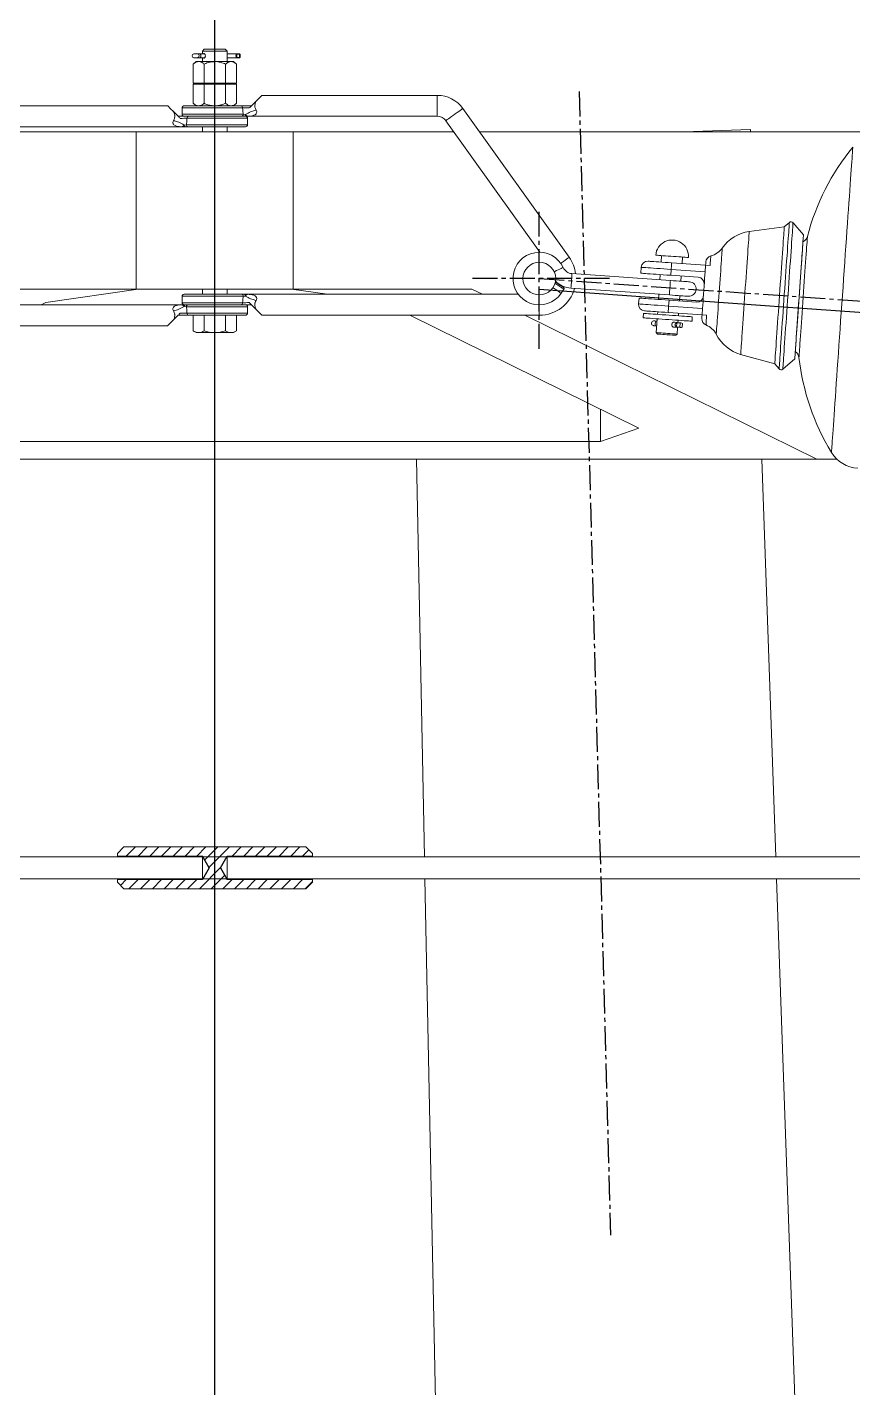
# Model space of a CAD drawing. Header units: millimetres. Extents: x 1587714 to 3094800, y -694377 to -413614.
# Drawn here: x 2057244 to 2057875, y -550560 to -549521 of the extents above; entities that cross this region are included whole.
import ezdxf

# ---------------------------------------------------------------- set-up
doc = ezdxf.new("R2010")
doc.units = ezdxf.units.MM
doc.linetypes.add('CENTER2', pattern=[28.575, 19.05, -3.175, 3.175, -3.175])
doc.layers.add('0_EJES', color=1, linetype='CENTER2')
doc.layers.add('M0_EQUIPOS', color=7, linetype='Continuous')

# ---------------------------------------------------------------- blocks, each defined once
blk = doc.blocks.new('poste doble terminal TM1')
h = blk.add_hatch()
h.set_pattern_fill('ANSI31', color=8, scale=2, style=0)
h.set_pattern_definition([(45, (-28619.78, -21070.0224), (-4.4901281, 4.4901281), [])])
h.paths.add_polyline_path([(0, 8598.79), (0, 8566.79), (69.55, 8566.79), (74.55, 8571.79), (74.55, 8573.79), (9.55, 8573.79), (4.36, 8582.79), (9.55, 8591.79), (74.55, 8591.79), (74.55, 8593.79), (69.55, 8598.79)])
h.paths.add_polyline_path([(-9.45, 8591.79), (-4.25, 8582.79), (-9.45, 8573.79), (-74.45, 8573.79), (-74.45, 8571.79), (-69.45, 8566.79), (0, 8566.79), (0, 8598.79), (-69.45, 8598.79), (-74.45, 8593.79), (-74.45, 8591.79)])
for p, q in [((-4.25, 8582.79), (-9.45, 8591.79)), ((4.36, 8582.79), (9.55, 8591.79)), ((-4.25, 8582.79), (-9.45, 8573.79)), ((4.36, 8582.79), (9.55, 8573.79))]:
    blk.add_line(p, q)
at = {"layer": '0_EJES'}
for p, q in [((278.36, 9175.98), (302.45, 8302.02)), ((248, 8979.34), (248, 9086.66)), ((301.66, 9033), (194.34, 9033)), ((248, 9033), (1435.12, 8949.99))]:
    blk.add_line(p, q, dxfattribs=at)
at = {"layer": 'M0_EQUIPOS', "linetype": 'Continuous', "lineweight": 15}
for p, q in [((-13.11, 9204.62), (-16.12, 9204.62)), ((-13.11, 9201.78), (-16.12, 9201.78)), ((-13.15, 9204.63), (-16.08, 9204.63)), ((-16.08, 9201.77), (-13.15, 9201.77)), ((-13.15, 9204.63), (-13.11, 9204.62)), ((-13.11, 9201.78), (-13.15, 9201.77)), ((-11.25, 9204.62), (-13.11, 9204.62)), ((-11.25, 9201.78), (-13.11, 9201.78)), ((-11.27, 9204.63), (-11.5, 9204.63)), ((-11.5, 9201.77), (-11.27, 9201.77)), ((-7.71, 9204.63), (-11.27, 9204.63)), ((-11.27, 9204.63), (-11.25, 9204.62)), ((-11.25, 9201.78), (-11.27, 9201.77)), ((-11.27, 9201.77), (-7.72, 9201.77)), ((-11.25, 9204.62), (-7.71, 9204.62)), ((-11.25, 9201.78), (-7.72, 9201.78)), ((-8.01, 9208.2), (-9.53, 9206.69)), ((-9.53, 9206.69), (-9.53, 9204.63)), ((-8.25, 9206.69), (-9.53, 9206.69)), ((-9.53, 9201.77), (-9.53, 9198.78)), ((9.53, 9206.69), (-8.25, 9206.69)), ((-6.94, 9208.2), (-8.01, 9208.2)), ((8.01, 9208.2), (-6.94, 9208.2)), ((9.53, 9206.69), (8.01, 9208.2)), ((9.53, 9198.78), (9.53, 9206.69)), ((15.79, 9204.63), (9.53, 9204.63)), ((9.53, 9204.62), (15.86, 9204.62)), ((9.53, 9201.78), (15.86, 9201.78)), ((9.53, 9201.77), (15.79, 9201.77)), ((19.02, 9204.63), (15.79, 9204.63)), ((15.79, 9201.77), (19.02, 9201.77)), ((16.69, 9204.4), (18.9, 9204.4)), ((16.69, 9202), (18.9, 9202)), ((16.76, 9204.37), (16.76, 9202.03)), ((18.9, 9202), (18.9, 9204.4)), ((19.36, 9204.37), (19.36, 9202.03)), ((-14.29, 9198.78), (-16.5, 9196.88)), ((-16.5, 9182.3), (-16.5, 9196.88)), ((-12.37, 9198.78), (-14.29, 9198.78)), ((-12.37, 9198.78), (0, 9198.78)), ((-8.25, 9182.3), (-8.25, 9196.88)), ((12.37, 9198.78), (0, 9198.78)), ((8.25, 9182.3), (8.25, 9196.88)), ((14.29, 9198.78), (12.37, 9198.78)), ((16.5, 9196.88), (14.29, 9198.78)), ((16.5, 9182.3), (16.5, 9196.88)), ((-12.37, 9182.3), (-16.5, 9182.3)), ((-12.37, 9181.48), (-16.5, 9181.48)), ((-16.5, 9181.48), (-16.5, 9166.91)), ((-14.29, 9182.3), (-14.29, 9181.89)), ((-14.29, 9181.89), (-14.29, 9181.48)), ((-14.29, 9181.89), (0, 9181.89)), ((-12.37, 9181.89), (-14.29, 9181.89)), ((-8.25, 9182.3), (-12.37, 9182.3)), ((14.29, 9181.89), (-12.37, 9181.89)), ((-8.25, 9181.48), (-12.37, 9181.48)), ((-8.25, 9182.3), (0, 9182.3)), ((-8.25, 9181.48), (-8.25, 9166.91)), ((-8.25, 9181.48), (0, 9181.48)), ((0, 9182.3), (8.25, 9182.3)), ((0, 9181.89), (14.29, 9181.89)), ((0, 9181.48), (8.25, 9181.48)), ((8.25, 9182.3), (12.37, 9182.3)), ((12.37, 9181.48), (8.25, 9181.48)), ((8.25, 9181.48), (8.25, 9166.91)), ((12.37, 9182.3), (16.5, 9182.3)), ((16.5, 9181.48), (12.37, 9181.48)), ((14.29, 9181.89), (14.29, 9182.3)), ((14.29, 9181.48), (14.29, 9181.89)), ((16.5, 9181.48), (16.5, 9166.91)), ((170, 9173), (36, 9173)), ((170, 9173), (170, 9157)), ((-36, 9165), (-170, 9165)), ((-25, 9163.5), (-25, 9158.5)), ((21.26, 9163.5), (-25, 9163.5)), ((-25, 9158.5), (21.71, 9158.5)), ((-23.5, 9165), (19.98, 9165)), ((-16.5, 9166.91), (-14.29, 9165)), ((14.29, 9165), (16.5, 9166.91)), ((21.71, 9158.5), (23.47, 9158.32)), ((270.78, 9049.28), (189.52, 9162.96)), ((-170, 9149), (-25, 9149)), ((20.41, 9157), (-23.5, 9157)), ((-23.47, 9150.32), (-21.71, 9150.5)), ((-20.41, 9149), (-22.36, 9149)), ((-21.71, 9150.5), (25, 9150.5)), ((25, 9155.5), (-21.26, 9155.5)), ((23.5, 9149), (-20.41, 9149)), ((-19.98, 9157), (23.5, 9157)), ((-9.53, 9149), (-9.53, 9145)), ((9.53, 9145), (9.53, 9149)), ((22.36, 9157), (20.41, 9157)), ((25, 9157), (170, 9157)), ((25, 9150.5), (25, 9155.5)), ((176.51, 9153.65), (248.39, 9053.1)), ((348.16, 9031.56), (272.94, 9036.82)), ((-9.53, 9025), (-9.53, 9021)), ((9.53, 9021), (9.53, 9025)), ((264.67, 9021.76), (266.76, 9024.87)), ((272.17, 9025.75), (347.39, 9020.49)), ((-25, 9013), (-231.88, 9013)), ((-132.82, 9013), (-129.18, 9014.8)), ((-25, 9019.5), (-25, 9014.5)), ((21.71, 9019.5), (-25, 9019.5)), ((-25, 9014.5), (21.26, 9014.5)), ((-23.5, 9021), (20.41, 9021)), ((19.98, 9013), (-23.5, 9013)), ((-22.36, 9013), (-20.41, 9013)), ((-20.41, 9013), (23.5, 9013)), ((20.41, 9021), (22.36, 9021)), ((23.47, 9019.68), (21.71, 9019.5)), ((231.88, 9021), (25, 9021)), ((248, 9005), (248, 9012.9)), ((-21.71, 9011.5), (-23.47, 9011.68)), ((25, 9011.5), (-21.71, 9011.5)), ((-21.26, 9006.5), (25, 9006.5)), ((23.5, 9005), (-19.98, 9005)), ((-16.5, 9005), (-16.5, 8992.97)), ((-8.25, 9005), (-8.25, 8992.97)), ((8.25, 9005), (8.25, 8992.97)), ((16.5, 9005), (16.5, 8992.97)), ((25, 9006.5), (25, 9011.5)), ((36, 9005), (248, 9005)), ((-248, 8997), (-36, 8997)), ((-16.5, 8992.97), (-14.29, 8991.69)), ((14.29, 8991.69), (16.5, 8992.97)), ((-12.37, 8991.69), (-14.29, 8991.69)), ((-12.37, 8991.69), (0, 8991.69)), ((0, 8991.69), (12.37, 8991.69)), ((12.37, 8991.69), (14.29, 8991.69))]:
    blk.add_line(p, q, dxfattribs=at)
at = {"layer": 'M0_EQUIPOS', "color": 7, "linetype": 'Continuous', "lineweight": 15}
for p, q in [((-176.97, 9145), (-60, 9145)), ((-60, 9145), (60, 9145)), ((-60, 9145), (-60, 9025)), ((60, 9145), (60, 9025)), ((60, 9145), (182.69, 9145)), ((202.36, 9145), (560, 9145)), ((358.37, 9145), (409.29, 9146.78)), ((409.35, 9145), (409.29, 9146.78)), ((-196.36, 9025), (-60, 9025)), ((-129.18, 9014.8), (-58.49, 9025)), ((60, 9025), (-60, 9025)), ((58.49, 9025), (86.2, 9021)), ((60, 9025), (196.36, 9025)), ((196.36, 9025), (204.48, 9021)), ((149.05, 9005), (324.16, 8918.65)), ((236.92, 9005), (460, 8895)), ((294.85, 8933.1), (294.85, 8908.45)), ((324.16, 8918.65), (294.85, 8908.45)), ((294.85, 8908.45), (-294.85, 8908.45)), ((460, 8895), (-460, 8895)), ((154.17, 8895), (160.28, 8591.29)), ((428.74, 8591.29), (418.11, 8895)), ((460, 8895), (475.42, 8895)), ((-74.45, 8591.79), (-9.45, 8591.79)), ((74.55, 8591.79), (9.55, 8591.79)), ((-74.45, 8573.79), (-9.45, 8573.79)), ((74.55, 8573.79), (9.55, 8573.79)), ((160.62, 8574.29), (172.71, 7972.85)), ((451.38, 7945), (429.34, 8574.29))]:
    blk.add_line(p, q, dxfattribs=at)
at = {"layer": 'M0_EQUIPOS', "color": 160, "linetype": 'Continuous', "lineweight": 15}
for p, q in [((439.06, 9075.86), (435.23, 9072.54)), ((449.85, 9066.5), (441.88, 9075.67)), ((435.23, 9072.54), (408.42, 9068.92)), ((341.47, 9050.55), (341.12, 9045.56)), ((349.1, 9045), (375.04, 9043.19)), ((357.08, 9044.44), (357.43, 9049.43)), ((325.81, 9041.62), (325.49, 9037.1)), ((340.46, 9036.06), (340.18, 9032.12)), ((348.75, 9040.01), (348.44, 9035.5)), ((348.44, 9035.5), (369.39, 9034.04)), ((374.69, 9038.2), (348.75, 9040.01)), ((356.14, 9031), (356.42, 9034.94)), ((374.69, 9038.2), (374.52, 9035.84)), ((378.52, 9042.94), (375.04, 9043.19)), ((324.17, 9018.15), (323.85, 9013.64)), ((339.41, 9021.04), (339.13, 9017.1)), ((346.8, 9012.03), (347.11, 9016.55)), ((347.11, 9016.55), (368.06, 9015.08)), ((355.09, 9015.99), (355.37, 9019.93)), ((327.7, 9006.4), (327.46, 9003)), ((338.47, 9007.6), (338.33, 9005.66)), ((372.38, 9005.23), (346.45, 9007.04)), ((346.8, 9012.03), (372.73, 9010.22)), ((354.29, 9004.54), (354.43, 9006.49)), ((364.68, 9000.4), (364.92, 9003.8)), ((372.38, 9005.23), (375.87, 9004.99)), ((372.73, 9010.22), (372.9, 9012.58)), ((336.74, 8996.93), (336.75, 8996.93)), ((337.01, 9000.56), (337, 9000.55)), ((338.09, 9002.26), (337.35, 8991.69)), ((350.09, 8996), (352.92, 8995.8)), ((350.11, 8995.99), (352.92, 8995.8)), ((350.35, 8999.62), (353.17, 8999.42)), ((353.18, 8999.43), (350.36, 8999.62)), ((353.13, 8999.09), (352.92, 8996.13)), ((352.92, 8995.8), (355.91, 8995.59)), ((352.95, 8996.09), (353.16, 8999.13)), ((352.95, 8996.09), (355.47, 8995.92)), ((353.16, 8999.13), (355.68, 8998.95)), ((356.16, 8999.22), (353.18, 8999.43)), ((353.31, 8990.57), (353.68, 8995.74)), ((353.93, 8999.37), (354.05, 9001.15)), ((355.47, 8995.92), (355.68, 8998.95)), ((357.36, 8998.8), (357.15, 8995.84)), ((337.35, 8991.69), (338.28, 8990.62)), ((352.25, 8989.65), (353.31, 8990.57)), ((401.86, 8975.11), (427.91, 8967.79)), ((434.06, 8963.77), (443.22, 8971.73)), ((427.91, 8967.79), (431.23, 8963.96))]:
    blk.add_line(p, q, dxfattribs=at)
at = {"layer": 'M0_EQUIPOS', "color": 20, "linetype": 'Continuous', "lineweight": 15}
for p, q in [((1230.79, 8591.29), (-888.16, 8591.29)), ((-9.45, 8591.79), (-9.45, 8573.79)), ((9.55, 8591.79), (9.55, 8573.79)), ((-888.16, 8574.29), (1230.79, 8574.29))]:
    blk.add_line(p, q, dxfattribs=at)
at = {"layer": 'M0_EQUIPOS', "linetype": 'Continuous', "lineweight": 15, "flags": 128}
for points in [[(36, 9173), (35.96, 9172.96), (35.68, 9172.68), (35.13, 9172.13), (34.32, 9171.32), (33.29, 9170.29), (32.07, 9169.07)], [(-32.07, 9161.07), (-33.29, 9162.29), (-34.32, 9163.32), (-35.13, 9164.13), (-35.68, 9164.68), (-35.96, 9164.96), (-36, 9165)], [(189.52, 9162.96), (189.44, 9162.89), (189.06, 9162.63), (188.4, 9162.15), (187.49, 9161.5), (186.37, 9160.7), (185.09, 9159.79), (183.72, 9158.81), (182.31, 9157.8), (180.94, 9156.82), (179.66, 9155.91), (178.54, 9155.11), (177.63, 9154.45), (176.97, 9153.98), (176.59, 9153.71), (176.51, 9153.65)], [(270.78, 9049.28), (270.69, 9049.22), (270.32, 9048.95), (269.66, 9048.48), (268.75, 9047.83), (267.63, 9047.03), (266.35, 9046.12), (264.97, 9045.13), (264.35, 9044.69)], [(259.34, 9038.25), (259.9, 9038.51), (261.21, 9039.11), (262.51, 9039.71), (263.72, 9040.28), (264.77, 9040.76), (265.57, 9041.13), (266.07, 9041.36), (266.24, 9041.44)], [(272.17, 9025.75), (272.18, 9025.93), (272.22, 9026.49), (272.28, 9027.37), (272.36, 9028.51), (272.46, 9029.85), (272.56, 9031.28), (272.66, 9032.72), (272.75, 9034.05), (272.83, 9035.2), (272.89, 9036.08), (272.93, 9036.63), (272.94, 9036.82), (272.94, 9036.82)], [(272.17, 9025.75), (272.18, 9025.93), (272.22, 9026.49), (272.28, 9027.37), (272.36, 9028.51), (272.46, 9029.85), (272.56, 9031.28), (272.66, 9032.72), (272.75, 9034.05), (272.83, 9035.2), (272.89, 9036.08), (272.93, 9036.63), (272.94, 9036.82), (272.94, 9036.82)], [(258.36, 9026.01), (258.87, 9025.67), (260.06, 9024.87), (261.26, 9024.06), (262.37, 9023.32), (263.32, 9022.67), (264.05, 9022.18), (264.51, 9021.87), (264.67, 9021.76)], [(260.24, 9030.48), (260.25, 9030.47), (261.15, 9029.86), (262.18, 9029.17), (263.26, 9028.44), (264.29, 9027.75), (265.19, 9027.14), (265.89, 9026.67), (266.34, 9026.37), (266.49, 9026.26), (266.49, 9026.26)], [(347.39, 9020.49), (347.4, 9020.68), (347.44, 9021.23), (347.5, 9022.11), (347.58, 9023.26), (347.67, 9024.59), (347.77, 9026.02), (347.87, 9027.46), (347.97, 9028.79), (348.05, 9029.94), (348.11, 9030.82), (348.15, 9031.37), (348.16, 9031.56), (348.16, 9031.56)], [(362.68, 9030.54), (362.5, 9030.56), (361.96, 9030.59), (361.09, 9030.66), (359.9, 9030.74), (358.42, 9030.84), (356.69, 9030.96), (354.75, 9031.1), (352.65, 9031.25), (350.43, 9031.4), (348.16, 9031.56)], [(32.07, 9008.93), (33.29, 9007.71), (34.32, 9006.68), (35.13, 9005.87), (35.68, 9005.32), (35.96, 9005.04), (36, 9005)], [(-36, 8997), (-35.96, 8997.04), (-35.68, 8997.32), (-35.13, 8997.87), (-34.32, 8998.68), (-33.29, 8999.71), (-32.07, 9000.93)]]:
    blk.add_lwpolyline(points, dxfattribs=at)
at = {"layer": 'M0_EQUIPOS', "color": 160, "linetype": 'Continuous', "lineweight": 15, "flags": 128}
for points in [[(471.24, 8900.19), (471.25, 8900.37), (471.29, 8900.9), (471.35, 8901.78), (471.44, 8903.01), (471.55, 8904.59), (471.68, 8906.51), (471.84, 8908.76), (472.02, 8911.35), (472.22, 8914.25), (472.45, 8917.46), (472.69, 8920.98), (472.96, 8924.78), (473.24, 8928.87), (473.55, 8933.22), (473.87, 8937.83), (474.21, 8942.68), (474.56, 8947.75), (474.93, 8953.03), (475.32, 8958.51), (475.71, 8964.16), (476.12, 8969.97), (476.53, 8975.93), (476.96, 8982), (477.39, 8988.19), (477.83, 8994.46), (478.27, 9000.8), (478.72, 9007.19), (479.17, 9013.61), (479.62, 9020.03), (480.07, 9026.45), (480.51, 9032.84), (480.96, 9039.18), (481.4, 9045.45), (481.83, 9051.63), (482.25, 9057.71), (482.67, 9063.67), (483.08, 9069.48), (483.47, 9075.13), (483.85, 9080.61), (484.22, 9085.89), (484.58, 9090.96), (484.92, 9095.81), (485.24, 9100.42), (485.54, 9104.77), (485.83, 9108.86), (486.1, 9112.66), (486.34, 9116.18), (486.57, 9119.39), (486.77, 9122.29), (486.95, 9124.87), (487.11, 9127.13), (487.24, 9129.05), (487.35, 9130.62), (487.44, 9131.86), (487.5, 9132.74), (487.54, 9133.27), (487.55, 9133.45), (487.55, 9133.45)], [(431.23, 8963.96), (431.25, 8964.14), (431.28, 8964.67), (431.34, 8965.55), (431.43, 8966.77), (431.54, 8968.33), (431.67, 8970.21), (431.82, 8972.41), (432, 8974.91), (432.19, 8977.7), (432.41, 8980.75), (432.64, 8984.04), (432.88, 8987.57), (433.15, 8991.3), (433.42, 8995.21), (433.7, 8999.28), (434, 9003.47), (434.3, 9007.77), (434.6, 9012.15), (434.91, 9016.58), (435.22, 9021.03), (435.53, 9025.47), (435.84, 9029.87), (436.15, 9034.21), (436.44, 9038.47), (436.73, 9042.6), (437.01, 9046.59), (437.28, 9050.42), (437.53, 9054.05), (437.77, 9057.46), (437.99, 9060.64), (438.2, 9063.56), (438.38, 9066.2), (438.55, 9068.55), (438.69, 9070.59), (438.81, 9072.32), (438.91, 9073.71), (438.98, 9074.76), (439.03, 9075.46), (439.06, 9075.82), (439.06, 9075.86)], [(434.06, 8963.77), (434.07, 8963.94), (434.1, 8964.47), (434.17, 8965.35), (434.25, 8966.57), (434.36, 8968.13), (434.49, 8970.02), (434.65, 8972.22), (434.82, 8974.71), (435.02, 8977.5), (435.23, 8980.55), (435.46, 8983.85), (435.71, 8987.37), (435.97, 8991.1), (436.24, 8995.01), (436.52, 8999.08), (436.82, 9003.28), (437.12, 9007.58), (437.42, 9011.95), (437.73, 9016.38), (438.05, 9020.83), (438.36, 9025.27), (438.66, 9029.68), (438.97, 9034.02), (439.26, 9038.27), (439.55, 9042.4), (439.83, 9046.4), (440.1, 9050.22), (440.35, 9053.85), (440.59, 9057.26), (440.82, 9060.44), (441.02, 9063.36), (441.2, 9066), (441.37, 9068.35), (441.51, 9070.4), (441.63, 9072.12), (441.73, 9073.51), (441.8, 9074.56), (441.85, 9075.27), (441.88, 9075.62), (441.88, 9075.67)], [(401.86, 8975.11), (401.87, 8975.28), (401.91, 8975.82), (401.97, 8976.7), (402.06, 8977.93), (402.17, 8979.5), (402.3, 8981.39), (402.45, 8983.59), (402.63, 8986.08), (402.82, 8988.84), (403.03, 8991.86), (403.26, 8995.11), (403.5, 8998.56), (403.75, 9002.19), (404.02, 9005.97), (404.29, 9009.87), (404.57, 9013.87), (404.85, 9017.92), (405.14, 9022.01), (405.42, 9026.1), (405.71, 9030.16), (405.99, 9034.15), (406.26, 9038.06), (406.52, 9041.84), (406.78, 9045.47), (407.02, 9048.92), (407.25, 9052.16), (407.46, 9055.18), (407.65, 9057.95), (407.82, 9060.44), (407.98, 9062.63), (408.11, 9064.52), (408.22, 9066.09), (408.31, 9067.32), (408.37, 9068.21), (408.41, 9068.74), (408.42, 9068.92), (408.42, 9068.92)], [(427.91, 8967.79), (427.92, 8967.97), (427.96, 8968.51), (428.02, 8969.39), (428.11, 8970.63), (428.22, 8972.2), (428.35, 8974.1), (428.5, 8976.32), (428.68, 8978.83), (428.87, 8981.63), (429.09, 8984.69), (429.32, 8988), (429.57, 8991.52), (429.83, 8995.24), (430.1, 8999.13), (430.38, 9003.16), (430.67, 9007.31), (430.97, 9011.54), (431.27, 9015.84), (431.57, 9020.16), (431.87, 9024.49), (432.17, 9028.78), (432.47, 9033.02), (432.76, 9037.17), (433.04, 9041.2), (433.31, 9045.09), (433.57, 9048.81), (433.82, 9052.33), (434.05, 9055.63), (434.26, 9058.69), (434.46, 9061.49), (434.63, 9064.01), (434.79, 9066.22), (434.92, 9068.12), (435.03, 9069.7), (435.12, 9070.93), (435.18, 9071.82), (435.22, 9072.36), (435.23, 9072.54)], [(443.22, 8971.73), (443.23, 8971.91), (443.27, 8972.43), (443.33, 8973.3), (443.41, 8974.51), (443.52, 8976.05), (443.65, 8977.91), (443.8, 8980.08), (443.97, 8982.53), (444.16, 8985.25), (444.37, 8988.23), (444.6, 8991.43), (444.83, 8994.84), (445.09, 8998.43), (445.35, 9002.17), (445.62, 9006.03), (445.89, 9010), (446.18, 9014.03), (446.46, 9018.1), (446.75, 9022.17), (447.03, 9026.23), (447.31, 9030.23), (447.58, 9034.15), (447.85, 9037.95), (448.11, 9041.62), (448.35, 9045.12), (448.58, 9048.43), (448.8, 9051.52), (449, 9054.38), (449.18, 9056.97), (449.34, 9059.28), (449.48, 9061.29), (449.6, 9062.99), (449.7, 9064.37), (449.77, 9065.41), (449.82, 9066.11), (449.84, 9066.46), (449.85, 9066.5)], [(446.4, 8972.6), (446.41, 8972.78), (446.44, 8973.3), (446.51, 8974.18), (446.59, 8975.39), (446.7, 8976.94), (446.83, 8978.8), (446.98, 8980.97), (447.15, 8983.43), (447.34, 8986.16), (447.55, 8989.14), (447.78, 8992.34), (448.01, 8995.75), (448.27, 8999.33), (448.53, 9003.06), (448.8, 9006.92), (449.07, 9010.86), (449.35, 9014.86), (449.63, 9018.9), (449.92, 9022.94), (450.2, 9026.94), (450.47, 9030.88), (450.74, 9034.74), (451, 9038.47), (451.25, 9042.05), (451.49, 9045.46), (451.71, 9048.66), (451.92, 9051.64), (452.11, 9054.37), (452.29, 9056.83), (452.44, 9059), (452.57, 9060.86), (452.68, 9062.41), (452.76, 9063.62), (452.82, 9064.5), (452.86, 9065.03), (452.87, 9065.2)], [(383.21, 8990.42), (383.22, 8990.59), (383.26, 8991.11), (383.32, 8991.98), (383.41, 8993.18), (383.51, 8994.69), (383.64, 8996.52), (383.79, 8998.62), (383.95, 9000.99), (384.13, 9003.6), (384.33, 9006.41), (384.54, 9009.41), (384.76, 9012.55), (384.99, 9015.81), (385.22, 9019.15), (385.46, 9022.54), (385.7, 9025.93), (385.93, 9029.29), (386.16, 9032.6), (386.39, 9035.8), (386.6, 9038.88), (386.8, 9041.79), (386.99, 9044.5), (387.17, 9046.99), (387.33, 9049.23), (387.46, 9051.2), (387.58, 9052.87), (387.67, 9054.23), (387.75, 9055.26), (387.8, 9055.96), (387.82, 9056.31), (387.82, 9056.35)], [(443.6, 8977.21), (443.62, 8977.39), (443.65, 8977.93), (443.72, 8978.81), (443.8, 8980.04), (443.91, 8981.61), (444.04, 8983.49), (444.2, 8985.68), (444.37, 8988.15), (444.56, 8990.89), (444.77, 8993.86), (444.99, 8997.06), (445.23, 9000.44), (445.48, 9003.98), (445.73, 9007.65), (446, 9011.42), (446.26, 9015.25), (446.53, 9019.12), (446.8, 9022.98), (447.07, 9026.82), (447.34, 9030.58), (447.59, 9034.25), (447.84, 9037.79), (448.08, 9041.18), (448.3, 9044.37), (448.51, 9047.35), (448.7, 9050.08), (448.87, 9052.56), (449.03, 9054.74), (449.16, 9056.63), (449.27, 9058.19), (449.35, 9059.42), (449.41, 9060.31), (449.45, 9060.84), (449.46, 9061.02), (449.46, 9061.02)], [(331.14, 9046.26), (331.33, 9046.24), (331.87, 9046.21), (332.77, 9046.14), (334, 9046.06), (335.53, 9045.95), (337.34, 9045.82), (339.39, 9045.68), (341.64, 9045.52), (344.04, 9045.36), (346.55, 9045.18), (349.1, 9045)], [(361.92, 9049.12), (361.82, 9049.12), (361.38, 9049.15), (360.6, 9049.21), (359.5, 9049.29), (358.1, 9049.38), (356.46, 9049.5), (354.62, 9049.63), (352.63, 9049.77), (350.54, 9049.91), (348.43, 9050.06), (346.34, 9050.21), (344.35, 9050.35), (342.5, 9050.48), (340.85, 9050.59), (339.45, 9050.69), (338.33, 9050.77), (337.54, 9050.82), (337.09, 9050.85), (336.98, 9050.86)], [(349.1, 9045), (349.09, 9044.91), (349.07, 9044.62), (349.04, 9044.16), (349, 9043.54), (348.95, 9042.78), (348.89, 9041.92), (348.82, 9040.99), (348.75, 9040.01)], [(375.04, 9043.19), (375.12, 9044.33), (375.18, 9045.17), (375.21, 9045.67), (375.22, 9045.84)], [(379.04, 9050.35), (379.03, 9050.31), (379.01, 9049.94), (378.96, 9049.21), (378.88, 9048.13), (378.78, 9046.71), (378.66, 9044.97), (378.52, 9042.94)], [(325.49, 9037.1), (325.54, 9037.1), (325.9, 9037.08), (326.62, 9037.03), (327.68, 9036.95), (329.06, 9036.85), (330.76, 9036.74), (332.73, 9036.6), (334.95, 9036.44), (337.38, 9036.27), (339.99, 9036.09), (342.73, 9035.9), (345.56, 9035.7), (348.44, 9035.5)], [(348.75, 9040.01), (345.88, 9040.21), (343.05, 9040.41), (340.31, 9040.6), (337.7, 9040.79), (335.27, 9040.96), (333.05, 9041.11), (331.07, 9041.25), (329.38, 9041.37), (327.99, 9041.47), (326.93, 9041.54), (326.21, 9041.59), (325.85, 9041.62), (325.81, 9041.62)], [(372.9, 9012.58), (373.09, 9015.34), (373.29, 9018.23), (373.5, 9021.2), (373.71, 9024.21), (373.92, 9027.22), (374.13, 9030.19), (374.33, 9033.07), (374.52, 9035.84)], [(375.04, 9043.19), (375.03, 9043.09), (375.01, 9042.81), (374.98, 9042.35), (374.94, 9041.73), (374.88, 9040.97), (374.82, 9040.11), (374.76, 9039.17), (374.69, 9038.2)], [(323.85, 9013.64), (323.9, 9013.63), (324.26, 9013.61), (324.97, 9013.56), (326.03, 9013.48), (327.42, 9013.39), (329.12, 9013.27), (331.09, 9013.13), (333.31, 9012.98), (335.74, 9012.81), (338.35, 9012.62), (341.09, 9012.43), (343.92, 9012.23), (346.8, 9012.03)], [(324.17, 9018.15), (324.21, 9018.15), (324.57, 9018.12), (325.29, 9018.07), (326.35, 9018), (327.74, 9017.9), (329.43, 9017.78), (331.4, 9017.64), (333.62, 9017.49), (336.06, 9017.32), (338.66, 9017.14), (341.4, 9016.95), (344.24, 9016.75), (347.11, 9016.55)], [(347.39, 9020.49), (349.66, 9020.33), (351.87, 9020.17), (353.98, 9020.03), (355.92, 9019.89), (357.65, 9019.77), (359.13, 9019.67), (360.32, 9019.58), (361.19, 9019.52), (361.72, 9019.48), (361.9, 9019.47)], [(339.27, 9002.18), (336.93, 9002.34), (334.76, 9002.49), (332.82, 9002.63), (331.13, 9002.75), (329.73, 9002.85), (328.65, 9002.92), (327.91, 9002.97), (327.52, 9003), (327.46, 9003)], [(339.51, 9005.57), (337.17, 9005.74), (335, 9005.89), (333.05, 9006.03), (331.36, 9006.14), (329.97, 9006.24), (328.89, 9006.32), (328.15, 9006.37), (327.76, 9006.4), (327.7, 9006.4)], [(346.45, 9007.04), (343.89, 9007.22), (341.39, 9007.4), (338.99, 9007.57), (336.74, 9007.72), (334.69, 9007.87), (332.88, 9007.99), (331.34, 9008.1), (330.11, 9008.19), (329.22, 9008.25), (328.67, 9008.29), (328.49, 9008.3)], [(364.92, 9003.8), (364.77, 9003.81), (364.25, 9003.84), (363.39, 9003.91), (362.19, 9003.99), (360.69, 9004.09), (358.9, 9004.22), (356.87, 9004.36), (354.64, 9004.52), (352.24, 9004.68), (349.73, 9004.86), (347.15, 9005.04), (344.55, 9005.22), (341.99, 9005.4), (339.51, 9005.57)], [(346.8, 9012.03), (346.73, 9011.06), (346.66, 9010.12), (346.6, 9009.26), (346.55, 9008.51), (346.51, 9007.89), (346.47, 9007.42), (346.45, 9007.14), (346.45, 9007.04)], [(372.2, 9002.58), (372.21, 9002.75), (372.24, 9003.25), (372.3, 9004.09), (372.38, 9005.23)], [(372.73, 9010.22), (372.66, 9009.25), (372.6, 9008.31), (372.54, 9007.45), (372.49, 9006.69), (372.44, 9006.07), (372.41, 9005.61), (372.39, 9005.33), (372.38, 9005.23)], [(375.87, 9004.99), (375.72, 9002.96), (375.6, 9001.22), (375.5, 8999.81), (375.43, 8998.72), (375.38, 8997.99), (375.35, 8997.63), (375.35, 8997.58)], [(336.74, 8996.93), (335.97, 8996.99), (335.39, 8997.03), (335.1, 8997.05), (335.08, 8997.05)], [(335.14, 8997.04), (335.17, 8997.04), (335.26, 8997.03), (335.4, 8997.02), (335.59, 8997.01), (335.84, 8996.99), (336.11, 8996.97), (336.42, 8996.95), (336.75, 8996.93)], [(337, 9000.55), (336.22, 9000.61), (335.65, 9000.65), (335.36, 9000.67), (335.33, 9000.67)], [(337.01, 9000.56), (336.68, 9000.58), (336.37, 9000.6), (336.09, 9000.62), (335.85, 9000.64), (335.65, 9000.65), (335.51, 9000.66), (335.42, 9000.67), (335.39, 9000.67)], [(336.75, 8996.93), (337.1, 8996.9), (337.71, 8996.86)], [(337.97, 9000.49), (337.35, 9000.53), (337.01, 9000.56)], [(364.68, 9000.4), (364.53, 9000.41), (364.01, 9000.45), (363.15, 9000.51), (361.95, 9000.59), (360.45, 9000.7), (358.66, 9000.82), (356.63, 9000.96), (354.4, 9001.12), (352, 9001.29), (349.49, 9001.46), (346.91, 9001.64), (344.31, 9001.83), (341.75, 9002.01), (339.27, 9002.18)], [(351.3, 8995.91), (350.92, 8995.77), (350.41, 8995.83), (349.92, 8996.09), (349.5, 8996.54), (349.22, 8997.14), (349.14, 8997.81), (349.26, 8998.45), (349.57, 8999.02), (350.02, 8999.46), (350.55, 8999.71), (350.99, 8999.76), (350.99, 8999.76)], [(337.35, 8991.69), (337.43, 8991.69), (337.86, 8991.66), (338.63, 8991.6), (339.72, 8991.53), (341.07, 8991.43), (342.62, 8991.32), (344.3, 8991.21), (346.02, 8991.08), (347.71, 8990.97), (349.3, 8990.86), (350.69, 8990.76), (351.84, 8990.68), (352.68, 8990.62), (353.18, 8990.58), (353.31, 8990.57)], [(352.25, 8989.65), (352.09, 8989.66), (351.58, 8989.69), (350.76, 8989.75), (349.67, 8989.83), (348.35, 8989.92), (346.88, 8990.02), (345.33, 8990.13), (343.77, 8990.24), (342.29, 8990.34), (340.96, 8990.44), (339.84, 8990.51), (339, 8990.57), (338.47, 8990.61), (338.28, 8990.62), (338.28, 8990.62)]]:
    blk.add_lwpolyline(points, dxfattribs=at)
at = {"layer": 'M0_EQUIPOS', "color": 7, "linetype": 'Continuous', "lineweight": 15}
for points in [[(74.55, 8591.29), (74.55, 8593.79), (69.55, 8598.79), (-69.45, 8598.79), (-74.45, 8593.79), (-74.45, 8591.29)], [(-74.45, 8574.29), (-74.45, 8571.79), (-69.45, 8566.79), (69.55, 8566.79), (74.55, 8571.79), (74.55, 8574.29)]]:
    blk.add_lwpolyline(points, dxfattribs=at)
at = {"layer": 'M0_EQUIPOS', "linetype": 'Continuous', "lineweight": 15}
blk.add_circle((248, 9033), 12.5, dxfattribs=at)
for centre, radius, start, end in [((-15.84, 9203.2), 1.45, 100.96235, 259.03765), ((-16.08, 9204.4), 0.23, 90, 100.96235), ((-16.08, 9202), 0.23, 259.03765, 270), ((-13.47, 9203.2), 1.47, 284.35681, 75.64319), ((-12.52, 9203.2), 1.91, 311.67222, 48.32778), ((170, 9149), 24, 35.55719, 90), ((-23.5, 9163.5), 1.5, 90, 180), ((-23.5, 9158.5), 1.5, 180, 270), ((19.86, 9163.6), 1.4, 355.70691, 85.04384), ((20.3, 9158.41), 1.41, 274.2719, 3.75743), ((35.8, 9139.66), 22.36, 100.80879, 123.46756), ((-35.81, 9131.66), 22.37, 56.52988, 79.18224), ((-22.17, 9150.28), 1.3, 178.44875, 261.66951), ((-20.3, 9150.41), 1.41, 176.26755, 265.66704), ((-19.86, 9155.6), 1.4, 95.01417, 184.23508), ((22.17, 9158.28), 1.3, 278.28074, 1.59948), ((23.5, 9155.5), 1.5, 0, 90), ((23.5, 9150.5), 1.5, 270, 0), ((170, 9149), 8, 35.55719, 90), ((248, 9033), 20.1, 24.82961, 326.01397), ((248, 9033), 28, 7.43255, 35.55719), ((273.5, 9044.8), 8, 204.82961, 266), ((248, 9033), 28, 270, 344.56745), ((273.5, 9044.8), 19.1, 226.41085, 266), ((265.93, 9025.43), 1, 325.38005, 56.01397), ((362.29, 9025.01), 5.55, 266, 86), ((-23.5, 9019.5), 1.5, 90, 180), ((-23.5, 9014.5), 1.5, 180, 270), ((-22.17, 9011.71), 1.3, 98.37305, 181.50869), ((-20.3, 9011.59), 1.41, 94.33296, 183.73245), ((19.86, 9014.4), 1.4, 274.95616, 4.29309), ((20.3, 9019.59), 1.41, 356.20803, 85.72656), ((22.17, 9019.72), 1.3, 358.42652, 81.69325), ((35.8, 9038.34), 22.36, 236.53244, 259.19121), ((23.5, 9011.5), 1.5, 0, 90), ((-35.79, 9030.31), 22.34, 280.80098, 303.4869), ((-19.86, 9006.4), 1.4, 175.76492, 264.98583), ((23.5, 9006.5), 1.5, 270, 0)]:
    blk.add_arc(centre, radius, start, end, dxfattribs=at)
at = {"layer": 'M0_EQUIPOS', "color": 160, "linetype": 'Continuous', "lineweight": 15}
for centre, radius, start, end in [((627.01, 9019.65), 180, 140.78692, 165.34278), ((440.37, 9074.35), 2, 41, 131), ((412.43, 9039.19), 30, 97.68242, 145.10347), ((446.58, 9066.85), 6.5, 296.31552, 345.34278), ((349.45, 9049.99), 12.5, 356, 176), ((375.52, 9064.93), 15, 283.56327, 325.10347), ((330.8, 9041.27), 5, 86, 176), ((380.21, 9045.49), 5, 103.56327, 176), ((369.04, 9029.05), 5, 356, 86), ((328.84, 9013.29), 5, 176, 266), ((368.41, 9020.07), 5, 266, 356), ((377.19, 9002.23), 5, 176, 248.43673), ((335.57, 8998.83), 1.85, 97.2353, 254.7647), ((335.16, 8997.34), 0.3, 254.7647, 266), ((335.37, 9000.37), 0.3, 86, 97.2353), ((342.21, 8998.37), 5.65, 157.26849, 194.73118), ((352.39, 9214.56), 218.19, 265.88712, 266.14298), ((352.63, 9217.89), 217.9, 265.88696, 266.14315), ((369.84, 8983.63), 15, 26.89653, 68.43673), ((409.97, 9003.99), 30, 206.89653, 254.31758), ((439.94, 8971.85), 6.5, 6.65722, 55.68448), ((625.18, 8993.47), 180, 186.65722, 211.21308), ((432.74, 8965.28), 2, 221, 311), ((492.66, 8913.17), 25.05, 211.20997, 267.3104)]:
    blk.add_arc(centre, radius, start, end, dxfattribs=at)
at = {"layer": 'M0_EQUIPOS', "linetype": 'Continuous', "lineweight": 15}
for centre, major_axis, ratio, start_param, end_param in [((15.43, 9203.2), (2.23, 0), 0.6515197, 0.9334287, 1.3794672), ((15.43, 9203.2), (2.23, 0), 0.6515197, 4.9037181, 5.3497566), ((17.62, 9203.2), (0, 1.45), 0.9954164, 0.6373676, 2.504225), ((19.02, 9204.4), (0, 0.23), 0.534873, 6.0918562, 7.8539816), ((19.02, 9202), (0, 0.23), 0.534873, 1.5707963, 3.3329218), ((18.9, 9203.2), (0, 1.45), 0.534873, 5.6458177, 6.0918562), ((18.9, 9203.2), (0, 1.45), 0.534873, 3.3329218, 3.7789603)]:
    blk.add_ellipse(centre, major_axis=major_axis, ratio=ratio, start_param=start_param, end_param=end_param, dxfattribs=at)
at = {"layer": 'M0_EQUIPOS', "color": 160, "linetype": 'Continuous', "lineweight": 15}
for centre, major_axis, ratio, start_param, end_param in [((355.09, 8997.47), (3.46, -0.24), 0.5340265, 2.2110755, 4.0721098), ((353.06, 8997.61), (0.13, 1.85), 0.0275379, 2.5013135, 2.9454996), ((352.94, 8996.09), (0.021, 0.299), 0.0275379, 2.9454996, 4.712389), ((353.06, 8997.61), (0.13, 1.85), 0.0275379, 0.196093, 0.6402792), ((353.16, 8999.13), (0.021, 0.299), 0.0275379, 4.712389, 6.4792783), ((355.93, 8995.89), (0.456, -0.032), 0.6557655, 3.1415927, 4.908482), ((356.14, 8998.92), (0.456, -0.032), 0.6557655, 1.3747033, 3.1415927), ((355.57, 8997.43), (2.81, -0.2), 0.6557655, 4.908482, 5.3526682), ((355.57, 8997.43), (2.81, -0.2), 0.6557655, 0.9305171, 1.3747033)]:
    blk.add_ellipse(centre, major_axis=major_axis, ratio=ratio, start_param=start_param, end_param=end_param, dxfattribs=at)
at = {"layer": 'M0_EQUIPOS', "linetype": 'Continuous', "lineweight": 15}
for points, knots in [([(-8.25, 9204.95), (-8.15, 9204.93), (-7.95, 9204.89), (-7.64, 9204.6), (-7.39, 9204.16), (-7.24, 9203.61), (-7.22, 9203.01), (-7.32, 9202.44), (-7.54, 9201.95), (-7.83, 9201.6), (-8.14, 9201.43), (-8.43, 9201.47), (-8.62, 9201.6), (-8.69, 9201.75), (-8.7, 9201.77)], [0, 0, 0, 0, 0.0890365, 0.1780132, 0.2678954, 0.3584227, 0.4479847, 0.5363991, 0.6254132, 0.7156866, 0.8060888, 0.8951819, 0.9836457, 1, 1, 1, 1]), ([(-8.7, 9204.63), (-8.7, 9204.64), (-8.64, 9204.79), (-8.48, 9204.91), (-8.32, 9204.94), (-8.25, 9204.95)], [0, 0, 0, 0, 0.041753, 0.5964232, 1, 1, 1, 1]), ([(-16.5, 9196.88), (-16.15, 9197.16), (-15.32, 9197.83), (-13.95, 9198.6), (-12.9, 9198.72), (-12.37, 9198.78)], [0, 0, 0, 0, 0.2654383, 0.6280718, 1, 1, 1, 1]), ([(-12.37, 9198.78), (-12.28, 9198.78), (-11.66, 9198.77), (-10.51, 9198.45), (-9.23, 9197.69), (-8.49, 9197.08), (-8.25, 9196.88)], [0, 0, 0, 0, 0.0665323, 0.4352924, 0.8145695, 1, 1, 1, 1]), ([(0, 9198.78), (-1.15, 9198.71), (-3.51, 9198.56), (-6.24, 9197.71), (-7.8, 9197.06), (-8.25, 9196.88)], [0, 0, 0, 0, 0.4062906, 0.827292, 1, 1, 1, 1]), ([(8.25, 9196.88), (6.97, 9197.38), (4.35, 9198.39), (1.5, 9198.78), (0.04, 9198.78), (0, 9198.78)], [0, 0, 0, 0, 0.4843246, 0.9863268, 1, 1, 1, 1]), ([(12.37, 9198.78), (11.8, 9198.71), (10.62, 9198.56), (9.25, 9197.71), (8.48, 9197.06), (8.25, 9196.88)], [0, 0, 0, 0, 0.4062919, 0.8272962, 1, 1, 1, 1]), ([(16.5, 9196.88), (15.86, 9197.38), (14.55, 9198.39), (13.12, 9198.78), (12.39, 9198.78), (12.37, 9198.78)], [0, 0, 0, 0, 0.484327, 0.9863332, 1, 1, 1, 1]), ([(26.35, 9163.35), (26.9, 9163.9), (28.13, 9165.13), (30.08, 9167.08), (31.4, 9168.4), (32.07, 9169.07)], [0, 0, 0, 0, 0.2853572, 0.6411528, 1, 1, 1, 1]), ([(32.07, 9169.07), (31.93, 9168.87), (31.38, 9168.07), (30.68, 9166.58), (30.53, 9164.92), (30.74, 9163.43), (31.14, 9162.44), (31.54, 9161.75), (31.61, 9161.63)], [0, 0, 0, 0, 0.09555096, 0.39389815, 0.60767179, 0.68946948, 0.94425131, 1, 1, 1, 1]), ([(-31.61, 9153.63), (-31.33, 9154.15), (-30.95, 9154.86), (-30.6, 9156.16), (-30.54, 9157.23), (-30.8, 9158.83), (-31.38, 9160.07), (-31.93, 9160.87), (-32.07, 9161.07)], [0, 0, 0, 0, 0.2237934, 0.3108255, 0.498456, 0.6064581, 0.9045369, 1, 1, 1, 1]), ([(-32.07, 9161.07), (-31.41, 9160.41), (-30.09, 9159.08), (-28.14, 9157.14), (-26.9, 9155.9), (-26.35, 9155.35)], [0, 0, 0, 0, 0.3541128, 0.7145861, 1, 1, 1, 1]), ([(-16.5, 9166.91), (-15.86, 9166.4), (-14.55, 9165.38), (-13.12, 9165.01), (-12.39, 9165), (-12.37, 9165)], [0, 0, 0, 0, 0.4843511, 0.9863331, 1, 1, 1, 1]), ([(-12.37, 9165), (-11.8, 9165.07), (-10.62, 9165.22), (-9.25, 9166.07), (-8.48, 9166.72), (-8.25, 9166.91)], [0, 0, 0, 0, 0.4062951, 0.8272579, 1, 1, 1, 1]), ([(0, 9165), (-0.19, 9165), (-1.43, 9165.01), (-3.73, 9165.33), (-6.28, 9166.09), (-7.76, 9166.7), (-8.25, 9166.91)], [0, 0, 0, 0, 0.0665304, 0.4352703, 0.814533, 1, 1, 1, 1]), ([(8.25, 9166.91), (7.55, 9166.62), (5.9, 9165.95), (3.14, 9165.18), (1.06, 9165.06), (0, 9165)], [0, 0, 0, 0, 0.2654656, 0.6280822, 1, 1, 1, 1]), ([(8.25, 9166.91), (8.89, 9166.4), (10.2, 9165.38), (11.62, 9165.01), (12.35, 9165), (12.37, 9165)], [0, 0, 0, 0, 0.4843519, 0.9863192, 1, 1, 1, 1]), ([(12.37, 9165), (12.95, 9165.07), (14.13, 9165.22), (15.49, 9166.07), (16.27, 9166.72), (16.5, 9166.91)], [0, 0, 0, 0, 0.4062951, 0.8272579, 1, 1, 1, 1]), ([(19.98, 9165), (20.38, 9165), (21.19, 9165), (22.76, 9165), (24.54, 9165), (26.31, 9165), (27.5, 9165), (28, 9165)], [0, 0, 0, 0, 0.2088918, 0.4238854, 0.6327562, 0.8475873, 1, 1, 1, 1]), ([(21.71, 9158.5), (21.55, 9159.79), (21.34, 9161.44), (21.27, 9163.13), (21.26, 9163.5)], [0, 0, 0, 0, 0.782776, 1, 1, 1, 1]), ([(26.35, 9163.35), (25.44, 9163.38), (23.4, 9163.45), (22.02, 9163.48), (21.26, 9163.5)], [0, 0, 0, 0, 0.4479584, 1, 1, 1, 1]), ([(31.61, 9161.63), (31.78, 9161.27), (32.03, 9160.74), (32.06, 9159.87), (31.84, 9159.24), (31.19, 9158.38), (29.76, 9157.54), (27.63, 9157.11), (25.93, 9157.01), (25.16, 9157), (25.01, 9157), (25, 9157)], [0, 0, 0, 0, 0.1044324, 0.155789, 0.2602782, 0.3133746, 0.5129572, 0.7855125, 0.9584179, 0.9982662, 1, 1, 1, 1]), ([(-25, 9149), (-25.01, 9149), (-25.2, 9149), (-25.57, 9149), (-26.31, 9149.03), (-27.55, 9149.13), (-28.98, 9149.38), (-30.33, 9149.88), (-31.26, 9150.48), (-31.89, 9151.26), (-32.06, 9152.02), (-32.01, 9152.8), (-31.78, 9153.27), (-31.61, 9153.63)], [0, 0, 0, 0, 0.001732, 0.0533596, 0.1049424, 0.2077917, 0.4093486, 0.5327209, 0.6555913, 0.7671695, 0.8618101, 0.8956078, 1, 1, 1, 1]), ([(-28, 9157), (-27.5, 9157), (-26.33, 9157), (-24.56, 9157), (-22.79, 9157), (-21.21, 9157), (-20.4, 9157), (-19.98, 9157)], [0, 0, 0, 0, 0.15220849, 0.36114926, 0.57601707, 0.78496607, 1, 1, 1, 1]), ([(-21.26, 9155.5), (-22.02, 9155.48), (-23.4, 9155.45), (-25.44, 9155.38), (-26.35, 9155.35)], [0, 0, 0, 0, 0.552178, 1, 1, 1, 1]), ([(-25, 9149), (-25, 9149), (-25.01, 9149), (-25.03, 9149), (-25.05, 9149.01), (-24.96, 9149.05), (-24.59, 9149.21), (-24.02, 9149.53), (-23.61, 9149.97), (-23.51, 9150.22), (-23.47, 9150.32)], [0, 0, 0, 0, 0.002655, 0.0419278, 0.1430124, 0.3351108, 0.6604388, 0.9019568, 0.9633234, 1, 1, 1, 1]), ([(-22.36, 9149), (-22.67, 9149), (-23.29, 9149), (-23.65, 9149), (-23.95, 9149), (-24.25, 9149), (-24.64, 9149), (-24.88, 9149), (-24.97, 9149), (-25, 9149), (-25, 9149), (-25, 9149)], [0, 0, 0, 0, 0.1695058, 0.3412794, 0.363866, 0.4542448, 0.6475828, 0.8746321, 0.976425, 0.9971974, 1, 1, 1, 1]), ([(-21.26, 9155.5), (-21.27, 9155.13), (-21.34, 9153.44), (-21.55, 9151.79), (-21.71, 9150.5)], [0, 0, 0, 0, 0.2174105, 1, 1, 1, 1]), ([(25, 9157), (25, 9157), (24.99, 9157), (24.93, 9157), (24.72, 9157), (24.31, 9157), (23.91, 9157), (23.61, 9157), (23.25, 9157), (22.65, 9157), (22.36, 9157)], [0, 0, 0, 0, 0.0028029, 0.0793905, 0.2657233, 0.5579018, 0.6500819, 0.6731221, 0.8376095, 1, 1, 1, 1]), ([(23.47, 9158.32), (23.51, 9158.22), (23.61, 9157.97), (24.02, 9157.52), (24.59, 9157.21), (24.96, 9157.05), (25.05, 9157.01), (25.03, 9157), (25.01, 9157), (25, 9157), (25, 9157)], [0, 0, 0, 0, 0.0366753, 0.0980792, 0.3395886, 0.6648991, 0.8569926, 0.9580737, 0.9973449, 1, 1, 1, 1]), ([(266.71, 9024.91), (266.71, 9024.91), (266.7, 9024.92), (266.1, 9025.32), (265.05, 9026.03), (263.66, 9026.96), (262.12, 9028.01), (260.77, 9028.92), (260.09, 9029.37), (259.85, 9029.54)], [0, 0, 0, 0, 0.1102761, 0.2704484, 0.4306149, 0.5907865, 0.7509701, 0.9111073, 1, 1, 1, 1]), ([(-31.61, 9008.37), (-31.78, 9008.73), (-32.01, 9009.2), (-32.06, 9009.98), (-31.89, 9010.73), (-31.26, 9011.52), (-30.33, 9012.12), (-28.98, 9012.62), (-27.55, 9012.88), (-26.31, 9012.97), (-25.57, 9013), (-25.2, 9013), (-25.01, 9013), (-25, 9013)], [0, 0, 0, 0, 0.10433135, 0.138193, 0.23277868, 0.34436018, 0.46726622, 0.59064213, 0.79220496, 0.89505217, 0.94663885, 0.99826791, 1, 1, 1, 1]), ([(-23.47, 9011.68), (-23.51, 9011.78), (-23.61, 9012.03), (-24.02, 9012.48), (-24.59, 9012.79), (-24.96, 9012.95), (-25.05, 9012.99), (-25.03, 9013), (-25.01, 9013), (-25, 9013), (-25, 9013)], [0, 0, 0, 0, 0.0366129, 0.0980217, 0.3395466, 0.6648776, 0.8569835, 0.958071, 0.9973449, 1, 1, 1, 1]), ([(-25, 9013), (-25, 9013), (-25, 9013), (-24.97, 9013), (-24.88, 9013), (-24.64, 9013), (-24.25, 9013), (-23.95, 9013), (-23.65, 9013), (-23.29, 9013), (-22.67, 9013), (-22.36, 9013)], [0, 0, 0, 0, 0.00280257, 0.02357504, 0.12536789, 0.35241718, 0.54575516, 0.63613405, 0.65872062, 0.83049424, 1, 1, 1, 1]), ([(28, 9013), (27.5, 9013), (26.33, 9013), (24.56, 9013), (22.79, 9013), (21.21, 9013), (20.4, 9013), (19.98, 9013)], [0, 0, 0, 0, 0.1524126, 0.3613023, 0.5761146, 0.7850174, 1, 1, 1, 1]), ([(21.26, 9014.5), (21.27, 9014.87), (21.34, 9016.56), (21.55, 9018.21), (21.71, 9019.5)], [0, 0, 0, 0, 0.217264, 1, 1, 1, 1]), ([(21.26, 9014.5), (22.02, 9014.52), (23.4, 9014.55), (25.44, 9014.62), (26.35, 9014.65)], [0, 0, 0, 0, 0.5520385, 1, 1, 1, 1]), ([(22.36, 9021), (22.55, 9021), (22.81, 9021), (23.24, 9021), (23.68, 9021), (24.3, 9021), (24.69, 9021), (24.9, 9021), (24.97, 9021), (24.99, 9021), (25, 9021), (25, 9021), (25, 9021)], [0, 0, 0, 0, 0.1051322, 0.1429729, 0.2945226, 0.4564167, 0.7456199, 0.8640612, 0.9731387, 0.9908669, 0.9971959, 1, 1, 1, 1]), ([(25, 9021), (25, 9021), (25.01, 9021), (25.03, 9021), (25.05, 9020.99), (24.96, 9020.95), (24.59, 9020.79), (24.02, 9020.48), (23.61, 9020.03), (23.51, 9019.78), (23.47, 9019.68)], [0, 0, 0, 0, 0.0026551, 0.0419263, 0.1430074, 0.3351009, 0.6604114, 0.9019208, 0.9633247, 1, 1, 1, 1]), ([(25, 9021), (25.01, 9021), (25.16, 9021), (25.93, 9020.99), (27.63, 9020.89), (29.76, 9020.46), (31.19, 9019.62), (31.84, 9018.76), (32.06, 9018.13), (32.03, 9017.26), (31.78, 9016.73), (31.61, 9016.37)], [0, 0, 0, 0, 0.0017338, 0.0415824, 0.2144891, 0.4870463, 0.6866304, 0.7397272, 0.8442723, 0.8955669, 1, 1, 1, 1]), ([(32.07, 9008.93), (31.41, 9009.59), (30.09, 9010.91), (28.14, 9012.86), (26.9, 9014.1), (26.35, 9014.65)], [0, 0, 0, 0, 0.3540627, 0.7146462, 1, 1, 1, 1]), ([(31.61, 9016.37), (31.33, 9015.85), (30.95, 9015.14), (30.6, 9013.84), (30.54, 9012.77), (30.8, 9011.17), (31.38, 9009.93), (31.93, 9009.13), (32.07, 9008.93)], [0, 0, 0, 0, 0.2238972, 0.3108186, 0.4984506, 0.6064531, 0.9045342, 1, 1, 1, 1]), ([(-32.07, 9000.93), (-31.93, 9001.13), (-31.38, 9001.93), (-30.68, 9003.42), (-30.53, 9005.08), (-30.74, 9006.57), (-31.14, 9007.56), (-31.54, 9008.25), (-31.61, 9008.37)], [0, 0, 0, 0, 0.0955493, 0.3938969, 0.6076712, 0.689469, 0.9442512, 1, 1, 1, 1]), ([(-26.35, 9006.64), (-26.9, 9006.1), (-28.13, 9004.87), (-30.08, 9002.92), (-31.4, 9001.6), (-32.07, 9000.93)], [0, 0, 0, 0, 0.2853597, 0.6411528, 1, 1, 1, 1]), ([(-19.98, 9005), (-20.38, 9005), (-21.19, 9005), (-22.76, 9005), (-24.54, 9005), (-26.31, 9005), (-27.5, 9005), (-28, 9005)], [0, 0, 0, 0, 0.2089394, 0.4239832, 0.6329069, 0.8477916, 1, 1, 1, 1]), ([(-26.35, 9006.64), (-25.44, 9006.62), (-23.4, 9006.55), (-22.02, 9006.52), (-21.26, 9006.5)], [0, 0, 0, 0, 0.4478199, 1, 1, 1, 1]), ([(-21.71, 9011.5), (-21.55, 9010.21), (-21.34, 9008.56), (-21.27, 9006.87), (-21.26, 9006.5)], [0, 0, 0, 0, 0.7827758, 1, 1, 1, 1]), ([(-12.37, 8991.69), (-12.69, 8991.71), (-13.55, 8991.75), (-14.94, 8992.14), (-15.98, 8992.69), (-16.5, 8992.97)], [0, 0, 0, 0, 0.229734, 0.6126742, 1, 1, 1, 1]), ([(-8.25, 8992.97), (-8.53, 8992.81), (-9.34, 8992.37), (-10.71, 8991.82), (-11.82, 8991.74), (-12.37, 8991.69)], [0, 0, 0, 0, 0.208304, 0.6015169, 1, 1, 1, 1]), ([(0, 8991.69), (-0.2, 8991.69), (-1.68, 8991.7), (-4.47, 8991.98), (-6.98, 8992.64), (-8.25, 8992.97)], [0, 0, 0, 0, 0.07010054, 0.53078919, 1, 1, 1, 1]), ([(8.25, 8992.97), (6.91, 8992.61), (4.21, 8991.89), (1.41, 8991.76), (0, 8991.69)], [0, 0, 0, 0, 0.4954622, 1, 1, 1, 1]), ([(12.37, 8991.69), (12.28, 8991.69), (11.54, 8991.7), (10.14, 8991.98), (8.88, 8992.64), (8.25, 8992.97)], [0, 0, 0, 0, 0.0701006, 0.5307907, 1, 1, 1, 1]), ([(16.5, 8992.97), (15.83, 8992.61), (14.48, 8991.89), (13.08, 8991.76), (12.37, 8991.69)], [0, 0, 0, 0, 0.4954567, 1, 1, 1, 1])]:
    blk.add_open_spline(points, degree=3, knots=knots, dxfattribs=at)
at = {"layer": 'M0_EQUIPOS', "color": 160, "linetype": 'Continuous', "lineweight": 15}
blk.add_open_spline([(350.99, 8999.76), (351.17, 8999.74), (351.38, 8999.71), (351.53, 8999.57), (351.56, 8999.54)], degree=3, knots=[0, 0, 0, 0, 0.8149999, 1, 1, 1, 1], dxfattribs=at)

msp = doc.modelspace()

# ---------------------------------------------------------------- linework, layer by layer
at = {"color": 8}
msp.add_line((2057387.7201, -578057.058), (2057387.7201, -529054.325), dxfattribs=at)
at = {"color": 5}
msp.add_arc((2085369.8717, -169420.2558), 381310.2921, 265.828976344, 273.159748526, dxfattribs=at)

# ---------------------------------------------------------------- block references
msp.add_blockref('poste doble terminal TM1', (2057387.7201, -558745.6049))

doc.saveas('drawing.dxf')
